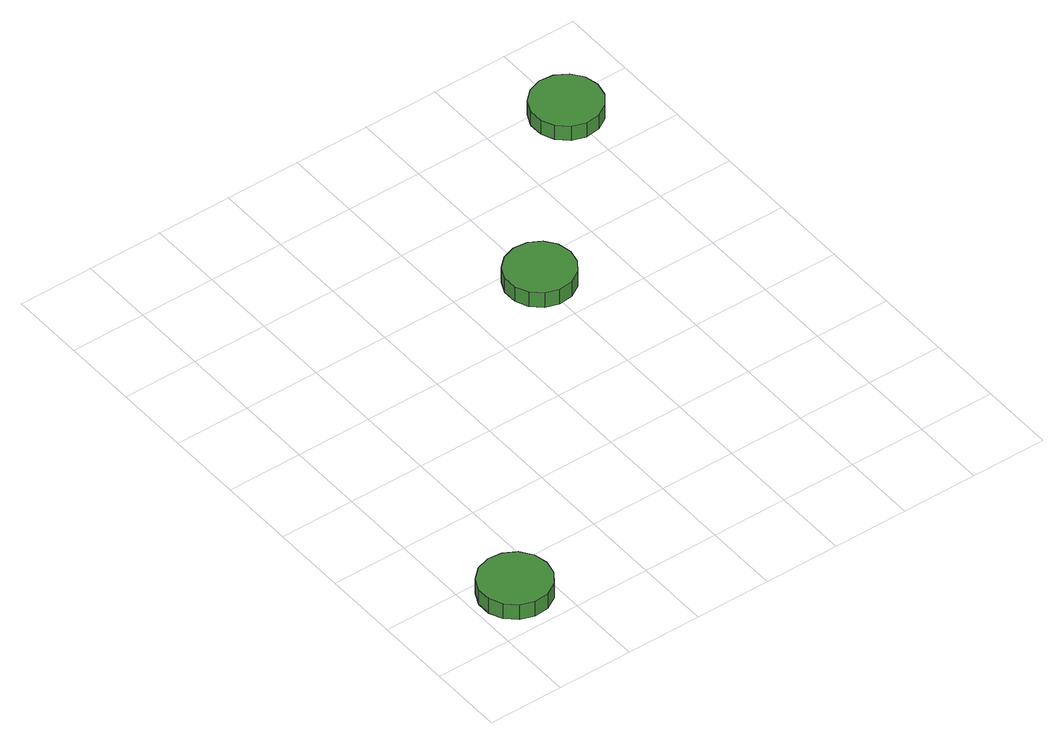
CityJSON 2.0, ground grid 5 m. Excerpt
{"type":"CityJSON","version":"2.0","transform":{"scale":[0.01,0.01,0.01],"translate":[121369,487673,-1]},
"CityObjects":{
"tree1":{"type":"SolitaryVegetationObject","attributes":{"function":"something"},"geometry":[{"type":"MultiSurface","lod":"1","boundaries":[[[0,1,2,3,4,5,6,7,8,9,10,11,12,13,14]],[[15,16,17,18,19,20,21,22,23,24,25,26,27,28,29]],[[0,29,28,1]],[[1,28,27,2]],[[2,27,26,3]],[[3,26,25,4]],[[4,25,24,5]],[[5,24,23,6]],[[6,23,22,7]],[[7,22,21,8]],[[8,21,20,9]],[[9,20,19,10]],[[10,19,18,11]],[[11,18,17,12]],[[12,17,16,13]],[[13,16,15,14]],[[14,15,29,0]]]}]},
"tree2":{"type":"SolitaryVegetationObject","attributes":{"function":"something"},"geometry":[{"type":"MultiSurface","lod":"1","boundaries":[[[30,31,32,33,34,35,36,37,38,39,40,41,42,43,44]],[[45,46,47,48,49,50,51,52,53,54,55,56,57,58,59]],[[30,59,58,31]],[[31,58,57,32]],[[32,57,56,33]],[[33,56,55,34]],[[34,55,54,35]],[[35,54,53,36]],[[36,53,52,37]],[[37,52,51,38]],[[38,51,50,39]],[[39,50,49,40]],[[40,49,48,41]],[[41,48,47,42]],[[42,47,46,43]],[[43,46,45,44]],[[44,45,59,30]]]}]},
"tree3":{"type":"SolitaryVegetationObject","attributes":{"function":"something"},"geometry":[{"type":"MultiSurface","lod":"1","boundaries":[[[60,61,62,63,64,65,66,67,68,69,70,71,72,73,74]],[[75,76,77,78,79,80,81,82,83,84,85,86,87,88,89]],[[60,89,88,61]],[[61,88,87,62]],[[62,87,86,63]],[[63,86,85,64]],[[64,85,84,65]],[[65,84,83,66]],[[66,83,82,67]],[[67,82,81,68]],[[68,81,80,69]],[[69,80,79,70]],[[70,79,78,71]],[[71,78,77,72]],[[72,77,76,73]],[[73,76,75,74]],[[74,75,89,60]]]}]}
},
"vertices":[
[511,304,191],[491,398,191],[435,475,191],[352,523,191],[257,533,191],[166,504,191],[95,440,191],[56,352,191],[56,257,191],[95,169,191],[166,105,191],[257,76,191],[352,86,191],[435,133,191],[491,211,191],[491,211,77],[435,133,77],[352,86,77],[257,76,77],[166,105,77],[95,169,77],[56,257,77],[56,352,77],[95,440,77],[166,504,77],[257,533,77],[352,523,77],[435,475,77],[491,398,77],[511,304,77],
[2227,2340,190],[2208,2431,190],[2153,2506,190],[2073,2552,190],[1981,2562,190],[1892,2533,190],[1823,2471,190],[1786,2386,190],[1786,2294,190],[1823,2209,190],[1892,2147,190],[1981,2118,190],[2073,2128,190],[2153,2174,190],[2208,2249,190],[2208,2249,77],[2153,2174,77],[2073,2128,77],[1981,2118,77],[1892,2147,77],[1823,2209,77],[1786,2294,77],[1786,2386,77],[1823,2471,77],[1892,2533,77],[1981,2562,77],[2073,2552,77],[2153,2506,77],[2208,2431,77],[2227,2340,77],
[3219,3390,184],[3199,3483,184],[3144,3559,184],[3062,3606,184],[2968,3616,184],[2878,3587,184],[2808,3524,184],[2769,3438,184],[2769,3343,184],[2808,3257,184],[2878,3193,184],[2968,3164,184],[3062,3174,184],[3144,3221,184],[3199,3298,184],[3199,3298,76],[3144,3221,76],[3062,3174,76],[2968,3164,76],[2878,3193,76],[2808,3257,76],[2769,3343,76],[2769,3438,76],[2808,3524,76],[2878,3587,76],[2968,3616,76],[3062,3606,76],[3144,3559,76],[3199,3483,76],[3219,3390,76]
]}
